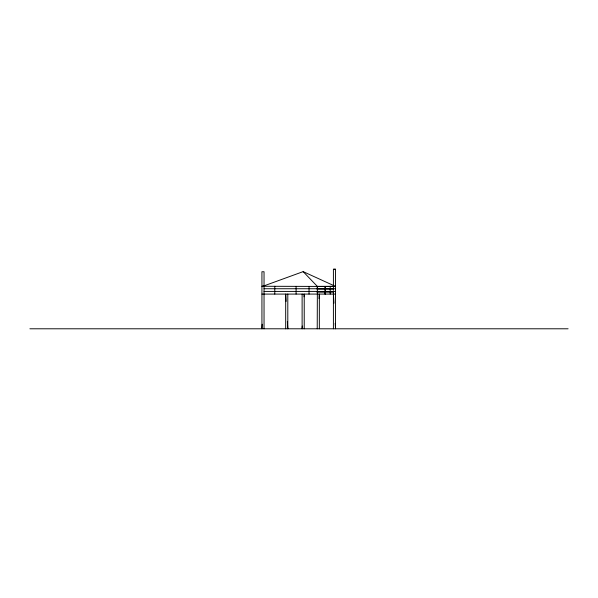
<?xml version="1.0" encoding="UTF-8"?>
<svg xmlns="http://www.w3.org/2000/svg" width="598" height="598" viewBox="0 0 598 598"><rect width="100%" height="100%" fill="white"/><g stroke="black" fill="none" stroke-linecap="round" stroke-linejoin="round"><path stroke-width="0.9" d="M309.031 294.081L309.054 286.397M262.208 324.221L261.931 328.788L261.931 271.746L264.039 271.746L264.039 328.788M302.282 326.045L302.117 328.788L302.117 294.081M304.061 296.825L304.225 294.081L304.225 328.788M319.055 298.649L319.339 294.081L319.339 328.788M317.224 288.744L317.374 286.42L303.164 271.627L263.778 285.956M303.164 271.627L335.523 286.397L317.374 286.42L317.224 328.788M333.407 289.492L333.407 269.264L335.523 269.212L335.523 328.788L335.186 323.309M316.88 286.435L335.523 286.397L316.925 286.412M333.407 269.264L335.523 269.264M264.039 286.27L261.931 286.27L317.374 286.42M264.039 288.744L335.523 288.744M316.925 289.081L333.407 289.081M264.039 291.413L335.523 291.413M316.925 292.168L333.407 292.168M261.931 294.081L335.523 294.081M29.9 328.788L568.1 328.788M333.407 294.081L333.968 303.216M286.136 301.392L285.687 294.081L285.687 328.788M287.354 321.477L287.802 328.788L287.802 294.081M333.407 290.621L333.407 328.788M330.193 286.405L330.193 294.081M325.282 286.412L325.282 289.081M325.282 290.621L325.282 294.081M324.983 286.412L324.983 294.081M296.085 286.36L296.085 294.081M274.788 286.3L274.788 294.081"/></g></svg>
